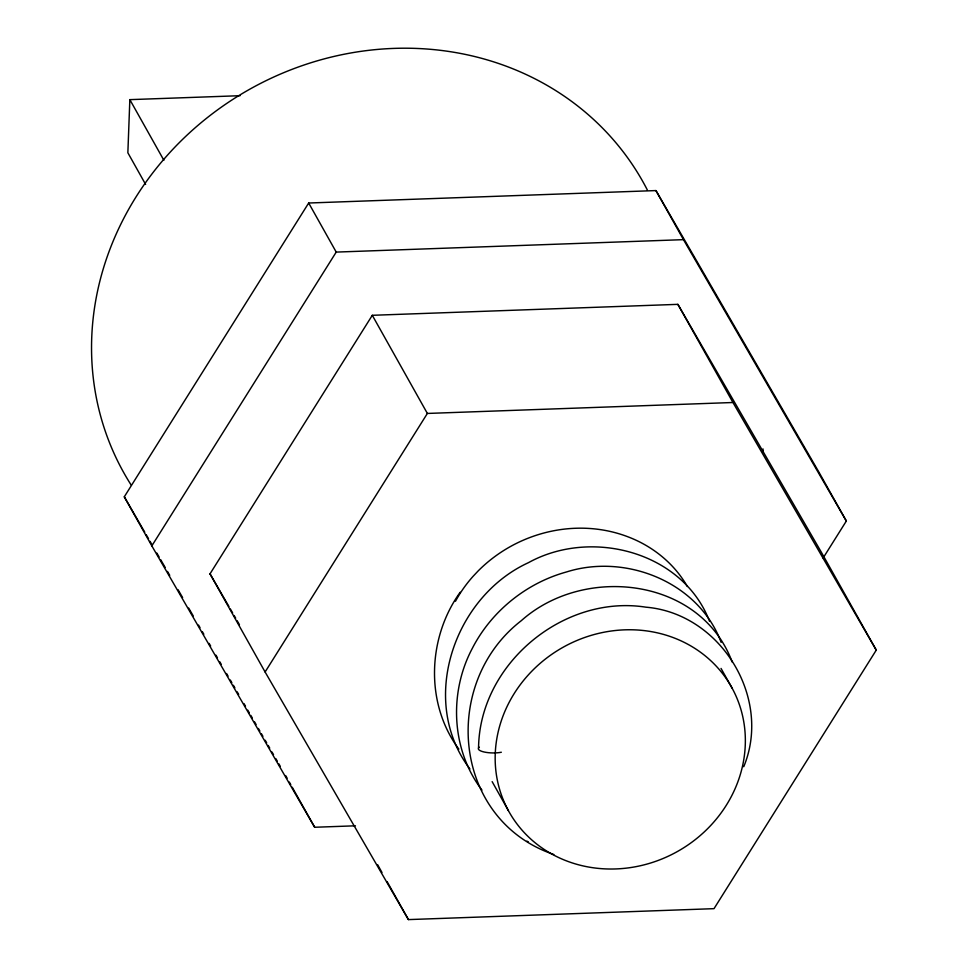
<?xml version="1.0" encoding="UTF-8"?>
<svg xmlns="http://www.w3.org/2000/svg" width="968" height="968" viewBox="0 0 968 968"><rect width="100%" height="100%" fill="white"/><g stroke="black" fill="none" stroke-linecap="round" stroke-linejoin="round"><path stroke-width="1.45" d="M240.064 95.699L129.845 99.643L127.861 152.775L145.611 184.416M478.555 747.962C479.438 664.109 563.34 594.195 645.91 607.178C720.313 613.361 772.416 697.565 743.726 766.753M460.187 592.259C427.469 637.694 424.928 703.603 458.856 749.123M355.45 825.801L314.685 827.265L151.831 545.891L124.291 496.814L308.683 203.014L655.941 190.575L818.807 471.948L846.347 521.026L823.09 558.064M151.831 545.891L336.223 252.091L683.481 239.653L846.347 521.026M210.02 573.842L372.293 315.302L677.878 304.351L821.191 551.966L876.27 650.109L714.009 908.662L408.423 919.6L265.099 671.998L210.02 573.842L228.884 606.428M265.099 671.998L427.372 413.445L732.957 402.506L876.27 650.109M709.508 621.226C682.815 551.639 591.242 527.984 528.48 562.65C453.738 596.869 418.285 701.159 469.928 768.967M553.841 854.502C452.431 820.077 440.246 683.239 521.341 620.645C584.357 564.356 700.917 577.606 732.195 662.088M526.907 841.131L528.359 841.942M481.955 790.082C451.161 749.801 448.777 692.217 472.517 647.991L472.916 647.193C491.998 610.869 526.386 583.196 565.869 572.136L566.849 571.846C626.381 553.224 698.896 582.409 721.148 642.389M230.384 609.029L232.647 612.938M234.159 615.551L235.672 618.153M237.172 620.754L239.447 624.675M124.291 496.814L144.74 532.158M146.253 534.772L148.528 538.692M150.04 541.318L152.315 545.238M156.864 553.091L159.139 557.024M160.652 559.637L165.189 567.49M167.464 571.41L169.739 575.343M178.076 589.73L182.613 597.583M188.675 608.061L193.225 615.914M198.525 625.074L200.037 627.688M202.312 631.62L203.824 634.234M209.124 643.393L210.649 646.007M215.949 655.167L217.461 657.792M219.736 661.713L221.248 664.326M226.548 673.498L228.061 676.112M230.336 680.032L231.848 682.658M233.373 685.271L234.885 687.885M237.16 691.817L238.672 694.431M243.972 703.591L245.485 706.204M247.76 710.137L249.272 712.75M250.797 715.376L252.309 717.99M254.584 721.91L256.096 724.536M258.371 728.456L259.884 731.07M261.396 733.696L262.909 736.309M265.184 740.242L266.696 742.855M268.209 745.469L269.733 748.095M271.996 752.015L273.521 754.629M275.783 758.561L277.308 761.175M278.82 763.788L280.333 766.414M285.633 775.574L287.145 778.187M655.941 190.575L683.481 239.653M677.878 304.351L732.957 402.506M721.039 668.416L732.123 688.163A127.522 117.031 -29.3 0 1 612.804 869.01A127.522 117.031 -29.3 0 1 515.847 690.983A127.522 117.031 -29.3 0 1 732.123 688.163M372.293 315.302L427.372 413.445M308.683 203.014L336.223 252.091M129.845 99.643L163.882 160.289M492.143 781.636L508.394 810.603M377.581 864.642L381.985 872.483M387.127 881.654L408.423 919.6M289.323 782.059L290.775 784.649M292.227 787.226L314.685 827.265M131.164 485.053A297.563 273.085 -29.3 0 1 247.53 90.472A297.563 273.085 -29.3 0 1 647.326 189.946M763.002 448.922A297.563 273.085 -29.3 0 1 763.147 451.85M501.339 752.245A14.169 3.981 1.3 0 1 484.048 751.979A14.169 3.981 1.3 0 1 479.341 747.199M455.48 601.249A127.679 117.176 -29.3 0 1 472.868 576.565L478.156 570.938A133.935 122.924 -29.3 0 1 515.762 543.714A135.786 124.618 -29.3 0 1 627.651 536.696A133.838 122.827 -29.3 0 1 670.582 564.429A129.869 119.185 -29.3 0 1 679.621 574.859A127.776 117.261 -29.3 0 1 687.353 586.523"/></g></svg>
